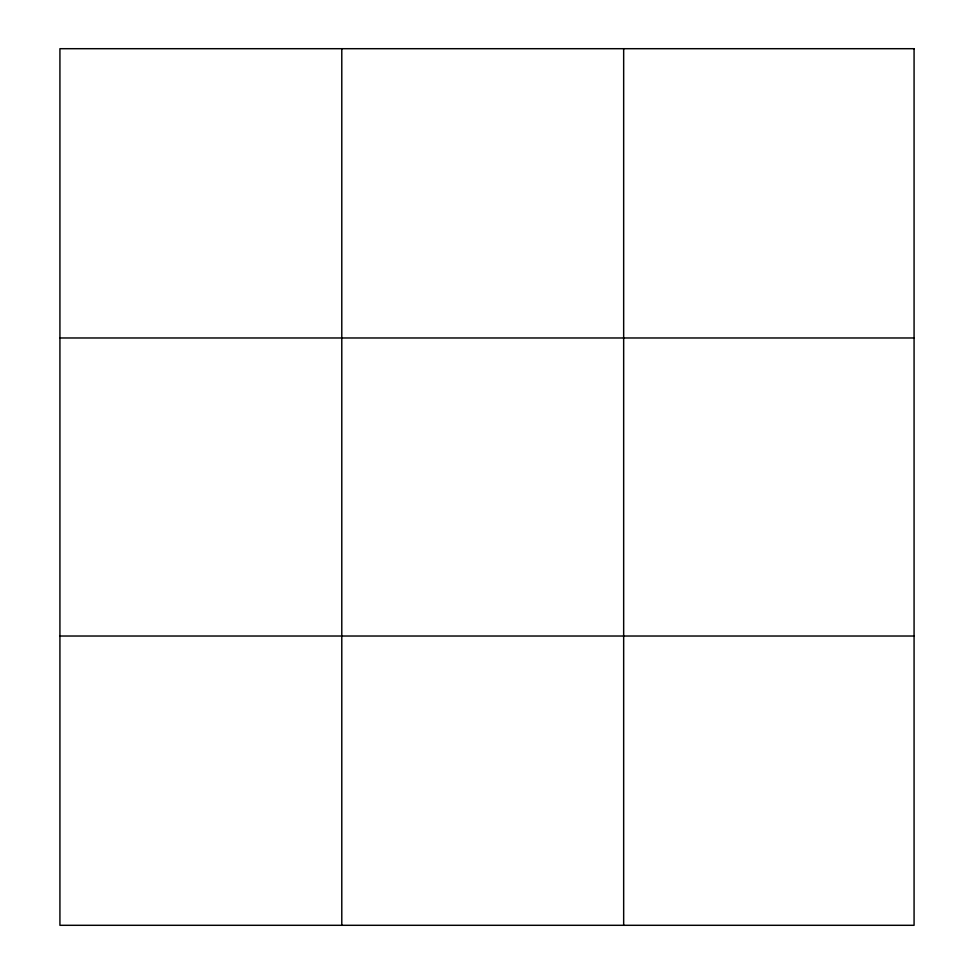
<?xml version="1.0" encoding="UTF-8"?>
<svg xmlns="http://www.w3.org/2000/svg" width="974" height="974" viewBox="0 0 974 974"><rect width="100%" height="100%" fill="white"/><g stroke="black" fill="none" stroke-linecap="round" stroke-linejoin="round"><path stroke-width="1.46" d="M341.789 925.3L341.789 48.7M623.664 925.3L623.664 48.7M59.925 337.978L914.075 337.978M59.925 636.022L914.075 636.022M914.075 48.7L914.075 925.3L59.925 925.3L59.925 48.7L914.075 48.7"/></g></svg>
